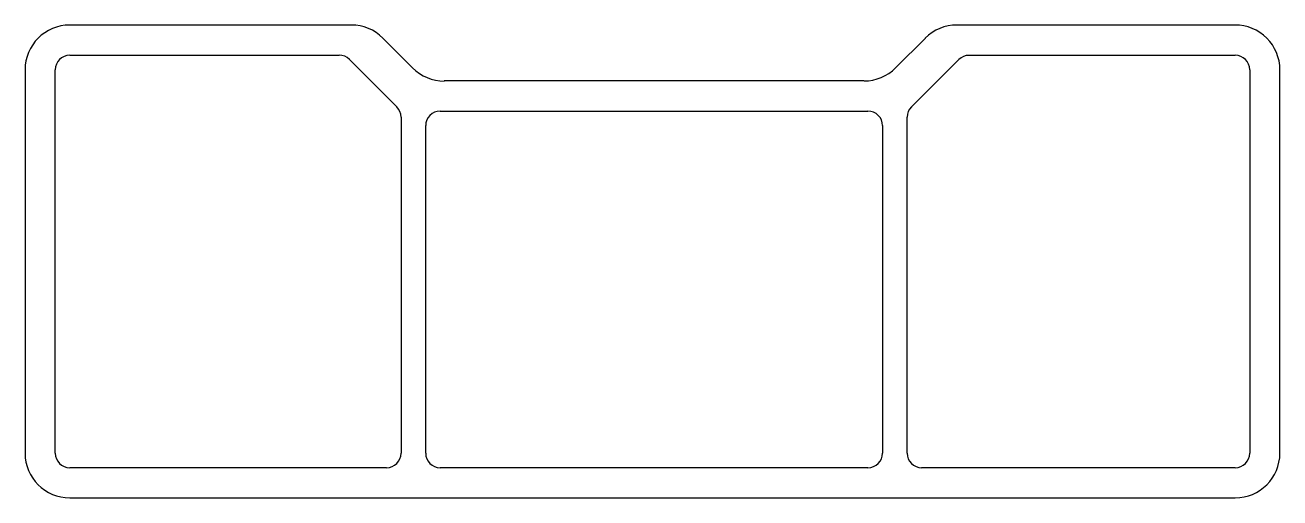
# Model space of a CAD drawing. Extents: x 392 to 505, y 661 to 703.
import ezdxf

# ---------------------------------------------------------------- set-up
doc = ezdxf.new("R2010")
doc.units = 0
doc.layers.get('0').update_dxf_attribs({"linetype": 'CONTINUOUS'})

msp = doc.modelspace()

# ---------------------------------------------------------------- linework, layer by layer
for p, q in [((421.48, 702.92), (396.3, 702.92)), ((500.53, 702.92), (475.64, 702.92)), ((426.96, 699.09), (424.31, 701.74)), ((472.82, 701.74), (470.16, 699.09)), ((396.3, 700.22), (420.39, 700.22)), ((421.31, 699.83), (425.55, 695.6)), ((471.57, 695.6), (475.81, 699.83)), ((476.73, 700.22), (500.53, 700.22)), ((392.3, 698.92), (392.3, 664.62)), ((395, 664.62), (395, 698.92)), ((501.83, 698.92), (501.83, 664.62)), ((504.53, 664.62), (504.53, 698.92)), ((467.33, 697.92), (429.79, 697.92)), ((425.93, 694.68), (425.93, 664.62)), ((429.43, 695.22), (467.69, 695.22)), ((471.19, 664.62), (471.19, 694.68)), ((428.13, 664.62), (428.13, 693.92)), ((468.99, 693.92), (468.99, 664.62)), ((424.63, 663.32), (396.3, 663.32)), ((467.69, 663.32), (429.43, 663.32)), ((500.53, 663.32), (472.49, 663.32)), ((396.3, 660.62), (500.53, 660.62))]:
    msp.add_line(p, q)
for centre, radius, start, end in [((396.3, 698.92), 4, 90, 180), ((421.47, 698.9), 4.02, 45.1062, 89.894), ((475.65, 698.9), 4.02, 90.1099, 134.8917), ((500.53, 698.92), 4, 0, 90.0017), ((396.3, 698.92), 1.3, 90.0005, 179.9995), ((420.39, 698.92), 1.3, 45.0015, 90.0009), ((476.73, 698.91), 1.3, 90.007, 134.99), ((500.53, 698.92), 1.3, 0.0005, 90.0001), ((429.8, 701.93), 4.02, 225.1062, 269.894), ((467.33, 701.93), 4.01, 270.0554, 314.9446), ((424.63, 694.68), 1.3, 359.9998, 45.0004), ((429.43, 693.92), 1.3, 89.9999, 179.9995), ((467.69, 693.92), 1.3, 0.0005, 90.0001), ((472.49, 694.68), 1.3, 135.0071, 179.9944), ((396.3, 664.62), 4, 180, 270), ((396.3, 664.62), 1.3, 180.0005, 269.9995), ((424.63, 664.62), 1.3, 269.9999, 359.9995), ((429.43, 664.62), 1.3, 180.0005, 270.0001), ((467.69, 664.62), 1.3, 269.9999, 359.9995), ((472.49, 664.62), 1.3, 180.0005, 270.0001), ((500.53, 664.62), 4, 270, 0), ((500.53, 664.62), 1.3, 269.9999, 359.9995)]:
    msp.add_arc(centre, radius, start, end)

doc.saveas('drawing.dxf')
